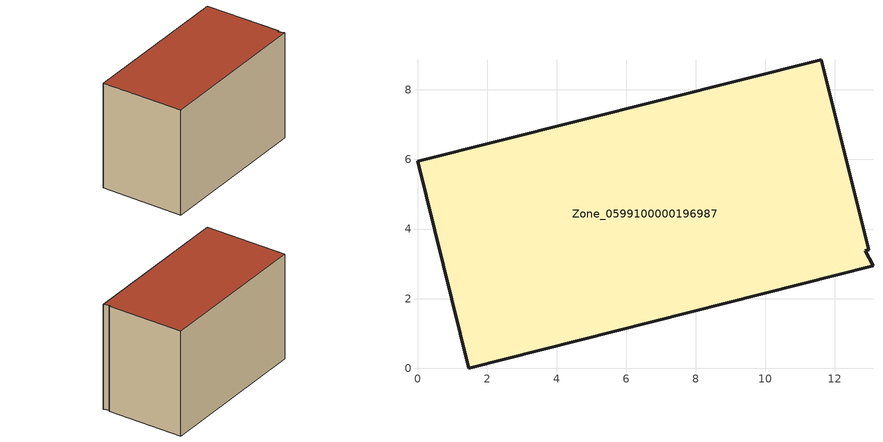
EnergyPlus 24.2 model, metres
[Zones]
Zone_0599100000196987
 floor ground (C_G): 13.09,2.95 1.47,0 0,5.95 11.6,8.87 12.98,3.4 12.88,3.37 z0
 wall outside (C_F): 13.09,2.95 12.88,3.37 12.98,3.4 11.6,8.87 0,5.95 1.47,0 13.09,2.95 z0:7.91
 roof outside (C_R): 1.47,0 13.09,2.95 12.88,3.37 12.98,3.4 11.6,8.87 0,5.95 z7.91
[BUILDING]
Pand.0599100000196987: North Axis=0; Terrain=City; Loads Convergence Tolerance Value=0.04; Temperature Convergence Tolerance Value=0.4; Solar Distribution=FullExterior; Maximum Number of Warmup Days=25; Minimum Number of Warmup Days=1
[Site:Location]
Rotterdam.The.Hague.AP_ZH_NLD Design_Conditions: Latitude=51.96; Longitude=4.45; Time Zone=1; Elevation=-4.5
[SITE:GROUNDTEMPERATURE:BUILDINGSURFACE]
18, 18, 18, 18, 18, 18, 18, 18, 18, 18, 18, 18
[MATERIAL] Thermal Absorptance=0.9; Solar Absorptance=0.7; Visible Absorptance=0.7
Name | Roughness | Thickness | Conductivity | Density | Specific Heat
G.TI.1946-1964 | MediumSmooth | 0.15 | 1 | 540 | 1210
F.TI.1946-1964 | Rough | 0.3 | 0.857143 | 1920 | 840
R.TI.1946-1964 | MediumRough | 0.2 | 0.277778 | 1500 | 1000
[CONSTRUCTION]
C_G: G.TI.1946-1964
C_F: F.TI.1946-1964
C_R: R.TI.1946-1964
[ZONE]
Zone_0599100000196987: Type=1; Multiplier=1; Ceiling Height=Autocalculate; Volume=Autocalculate; Floor Area=autocalculate; Part of Total Floor Area=Yes
[ZONEINFILTRATION:DESIGNFLOWRATE]
Infil_Zone_0599100000196987: Zone or ZoneList or Space or SpaceList=Zone_0599100000196987; Schedule=AlwaysOn; Design Flow Rate Calculation Method=Flow/Area; Flow Rate per Floor Area=0.003; Constant Term Coefficient=1; Temperature Term Coefficient=0; Velocity Term Coefficient=0; Velocity Squared Term Coefficient=0
[HVACTEMPLATE:ZONE:IDEALLOADSAIRSYSTEM]
Zone_0599100000196987: Maximum Heating Supply Air Temperature=50; Minimum Cooling Supply Air Temperature=13; Maximum Heating Supply Air Humidity Ratio=0.0156; Minimum Cooling Supply Air Humidity Ratio=0.0077; Heating Limit=NoLimit; Cooling Limit=NoLimit; Dehumidification Control Type=ConstantSensibleHeatRatio; Cooling Sensible Heat Ratio=0.7; Dehumidification Setpoint=60; Humidification Control Type=None; Humidification Setpoint=30; Outdoor Air Method=None; Outdoor Air Flow Rate per Person=0.00944; Outdoor Air Flow Rate per Zone Floor Area=0; Outdoor Air Flow Rate per Zone=0; Demand Controlled Ventilation Type=None; Outdoor Air Economizer Type=NoEconomizer; Heat Recovery Type=None; Sensible Heat Recovery Effectiveness=0.7; Latent Heat Recovery Effectiveness=0.65
[ZONECONTROL:THERMOSTAT]
ThermostatControl_Zone_0599100000196987: Zone or ZoneList=Zone_0599100000196987; Control Type Schedule=DualSetpointControlType; Control 1=Thermostat_Zone_0599100000196987; Temperature Difference Between Cutout And Setpoint=0
[THERMOSTATSETPOINT:DUALSETPOINT]
Thermostat_Zone_0599100000196987: Heating Setpoint Temperature Schedule=HeatingSetpoint_Zone_0599100000196987; Cooling Setpoint Temperature Schedule=CoolingSetpoint_Zone_0599100000196987
[SCHEDULE:COMPACT]
HeatingSetpoint_Zone_0599100000196987: Through: 12/31, For: AllDays, Until: 24:00, 21
CoolingSetpoint_Zone_0599100000196987: Through: 12/31, For: AllDays, Until: 24:00, 24
DualSetpointControlType: Through: 12/31, For: AllDays, Until: 24:00, 4
AlwaysOn: Through: 12/31, For: AllDays, Until: 24:00, 1
